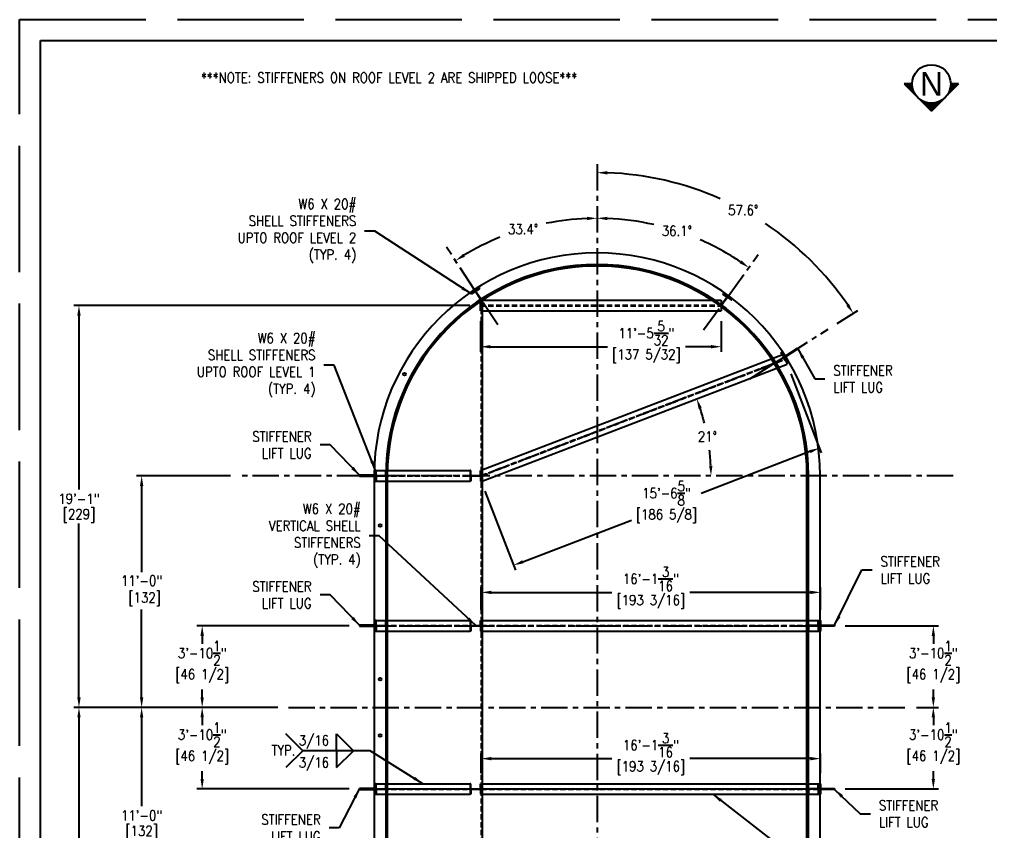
# Model space of a CAD drawing. Extents: x -36 to 1116, y 36 to 900.
# Drawn here: x -36 to 516, y 438 to 900 of the extents above; entities that cross this region are included whole.
import ezdxf
from ezdxf.enums import TextEntityAlignment as Align

# ---------------------------------------------------------------- set-up
doc = ezdxf.new("R2010")
doc.units = 0
doc.header["$LTSCALE"] = 12
doc.header["$MEASUREMENT"] = 0
doc.header["$PDMODE"] = 33
doc.header["$PDSIZE"] = -0.5
for name, pattern in [('AM_ISO02W050', [7.5, 6, -1.5]), ('CENTER', [2, 1.25, -0.25, 0.25, -0.25]), ('HIDDEN', [0.375, 0.25, -0.125])]:
    doc.linetypes.add(name, pattern=pattern)
doc.layers.get('0').update_dxf_attribs({"linetype": 'CONTINUOUS'})
doc.layers.get('Defpoints').update_dxf_attribs({"linetype": 'CONTINUOUS'})
for name, color, linetype in [('6X20', 3, 'CONTINUOUS'), ('CENTER', 6, 'CENTER'), ('COVER', 3, 'CONTINUOUS'), ('DIM', 1, 'CONTINUOUS'), ('ROOF', 140, 'CONTINUOUS'), ('SHELL', 40, 'CONTINUOUS'), ('TEXT', 4, 'CONTINUOUS')]:
    doc.layers.add(name, color=color, linetype=linetype)
doc.layers.add('AM_7', color=142, linetype='CENTER', lineweight=25)
doc.layers.add('Equipment-AM_0', color=7, linetype='CONTINUOUS', lineweight=50)
doc.styles.add('GOTHICE', font='gothice', dxfattribs={"height": 3})
doc.styles.add('ROMANS', font='ROMANS.shx', dxfattribs={"width": 0.85, "height": 5.76})
doc.styles.get("Standard").update_dxf_attribs({"font": 'sanss___.ttf'})
doc.dimstyles.get("Standard").update_dxf_attribs({"dimtxt": 0.18, "dimasz": 0.18, "dimexe": 0.18, "dimexo": 0.0625, "dimgap": 0.09, "dimtad": 0, "dimtih": 1, "dimtoh": 1, "dimdec": 4, "dimzin": 0, "dimdsep": 46, "dimtxsty": 'Standard', "dimcen": 0.09, "dimadec": 0, "dimazin": 0, "dimtfac": 1, "dimtdec": 4, "dimtofl": 0, "dimtmove": 0, "dimatfit": 3, "dimfxl": 1, "dimtolj": 1, "dimtzin": 0, "dimarcsym": 0})

# ---------------------------------------------------------------- blocks, each defined once
blk = doc.blocks.new('*X42')
at = {"color": 0}
for p, q in [((457.3, 522.16), (460.17, 522.16)), ((457.38, 522.24), (460.09, 522.24)), ((457.46, 522.32), (460.01, 522.32)), ((457.54, 522.4), (459.93, 522.4)), ((457.62, 522.48), (459.85, 522.48)), ((457.7, 522.56), (459.77, 522.56)), ((457.78, 522.64), (459.69, 522.64)), ((457.86, 522.72), (459.61, 522.72)), ((457.94, 522.8), (459.53, 522.8)), ((458.02, 522.88), (459.45, 522.88)), ((458.1, 522.96), (459.37, 522.96)), ((458.18, 523.04), (459.29, 523.04)), ((458.26, 523.12), (459.21, 523.12)), ((458.34, 523.2), (459.13, 523.2)), ((458.42, 523.28), (459.05, 523.28)), ((458.5, 523.36), (458.97, 523.36)), ((458.58, 523.44), (458.89, 523.44)), ((458.66, 523.52), (458.81, 523.52)), ((454.5, 519.36), (454.53, 519.36)), ((454.58, 519.44), (454.6, 519.44)), ((454.66, 519.52), (454.67, 519.52)), ((455.06, 519.92), (455.07, 519.92)), ((455.14, 520), (455.16, 520)), ((455.22, 520.08), (455.25, 520.08)), ((455.3, 520.16), (455.35, 520.16)), ((455.38, 520.24), (455.46, 520.24)), ((455.46, 520.32), (455.57, 520.32)), ((455.54, 520.4), (455.69, 520.4)), ((455.62, 520.48), (455.81, 520.48)), ((455.7, 520.56), (455.94, 520.56)), ((455.78, 520.64), (456.08, 520.64)), ((455.86, 520.72), (456.23, 520.72)), ((455.94, 520.8), (456.39, 520.8)), ((456.02, 520.88), (456.57, 520.88)), ((456.1, 520.96), (456.77, 520.96)), ((456.18, 521.04), (456.99, 521.04)), ((456.26, 521.12), (457.25, 521.12)), ((456.34, 521.2), (457.57, 521.2)), ((456.42, 521.28), (458.04, 521.28)), ((456.5, 521.36), (460.97, 521.36)), ((456.58, 521.44), (460.89, 521.44)), ((456.66, 521.52), (460.81, 521.52)), ((456.74, 521.6), (460.73, 521.6)), ((456.82, 521.68), (460.65, 521.68)), ((456.9, 521.76), (460.57, 521.76)), ((456.98, 521.84), (460.49, 521.84)), ((457.06, 521.92), (460.41, 521.92)), ((457.14, 522), (460.33, 522)), ((457.22, 522.08), (460.25, 522.08)), ((459.43, 521.28), (461.05, 521.28)), ((459.9, 521.2), (461.13, 521.2)), ((460.22, 521.12), (461.21, 521.12)), ((460.48, 521.04), (461.29, 521.04)), ((460.7, 520.96), (461.37, 520.96)), ((460.9, 520.88), (461.45, 520.88)), ((461.08, 520.8), (461.53, 520.8)), ((461.24, 520.72), (461.61, 520.72)), ((461.39, 520.64), (461.69, 520.64)), ((461.53, 520.56), (461.77, 520.56)), ((461.66, 520.48), (461.85, 520.48)), ((461.78, 520.4), (461.93, 520.4)), ((461.9, 520.32), (462.01, 520.32)), ((462.01, 520.24), (462.09, 520.24)), ((462.12, 520.16), (462.17, 520.16)), ((462.22, 520.08), (462.25, 520.08)), ((462.31, 520), (462.33, 520)), ((462.4, 519.92), (462.41, 519.92)), ((462.8, 519.52), (462.81, 519.52)), ((462.88, 519.44), (462.89, 519.44)), ((462.94, 519.36), (462.97, 519.36)), ((451.78, 516.64), (453.3, 516.64)), ((451.86, 516.72), (453.32, 516.72)), ((451.94, 516.8), (453.33, 516.8)), ((452.02, 516.88), (453.35, 516.88)), ((452.1, 516.96), (453.36, 516.96)), ((452.18, 517.04), (453.38, 517.04)), ((452.26, 517.12), (453.4, 517.12)), ((452.34, 517.2), (453.42, 517.2)), ((452.42, 517.28), (453.44, 517.28)), ((452.5, 517.36), (453.46, 517.36)), ((452.58, 517.44), (453.48, 517.44)), ((452.66, 517.52), (453.51, 517.52)), ((452.74, 517.6), (453.54, 517.6)), ((452.82, 517.68), (453.56, 517.68)), ((452.9, 517.76), (453.59, 517.76)), ((452.98, 517.84), (453.62, 517.84)), ((453.06, 517.92), (453.66, 517.92)), ((453.14, 518), (453.69, 518)), ((453.22, 518.08), (453.73, 518.08)), ((453.3, 518.16), (453.76, 518.16)), ((453.38, 518.24), (453.8, 518.24)), ((453.46, 518.32), (453.84, 518.32)), ((453.54, 518.4), (453.88, 518.4)), ((453.62, 518.48), (453.92, 518.48)), ((453.7, 518.56), (453.97, 518.56)), ((453.78, 518.64), (454.02, 518.64)), ((453.86, 518.72), (454.06, 518.72)), ((453.94, 518.8), (454.11, 518.8)), ((454.02, 518.88), (454.17, 518.88)), ((454.1, 518.96), (454.22, 518.96)), ((454.18, 519.04), (454.28, 519.04)), ((454.26, 519.12), (454.34, 519.12)), ((454.34, 519.2), (454.4, 519.2)), ((454.42, 519.28), (454.46, 519.28)), ((463.01, 519.28), (463.05, 519.28)), ((463.07, 519.2), (463.13, 519.2)), ((463.13, 519.12), (463.21, 519.12)), ((463.19, 519.04), (463.29, 519.04)), ((463.25, 518.96), (463.37, 518.96)), ((463.3, 518.88), (463.45, 518.88)), ((463.36, 518.8), (463.53, 518.8)), ((463.41, 518.72), (463.61, 518.72)), ((463.45, 518.64), (463.69, 518.64)), ((463.5, 518.56), (463.77, 518.56)), ((463.55, 518.48), (463.85, 518.48)), ((463.59, 518.4), (463.93, 518.4)), ((463.63, 518.32), (464.01, 518.32)), ((463.67, 518.24), (464.09, 518.24)), ((463.71, 518.16), (464.17, 518.16)), ((463.75, 518.08), (464.25, 518.08)), ((463.78, 518), (464.33, 518)), ((463.81, 517.92), (464.41, 517.92)), ((463.85, 517.84), (464.49, 517.84)), ((463.88, 517.76), (464.57, 517.76)), ((463.91, 517.68), (464.65, 517.68)), ((463.93, 517.6), (464.73, 517.6)), ((463.96, 517.52), (464.81, 517.52)), ((463.99, 517.44), (464.89, 517.44)), ((464.01, 517.36), (464.97, 517.36)), ((464.03, 517.28), (465.05, 517.28)), ((464.05, 517.2), (465.13, 517.2)), ((464.07, 517.12), (465.21, 517.12)), ((464.09, 517.04), (465.29, 517.04)), ((464.11, 516.96), (465.37, 516.96)), ((464.13, 516.88), (465.45, 516.88)), ((464.14, 516.8), (465.53, 516.8)), ((464.15, 516.72), (465.61, 516.72)), ((464.17, 516.64), (465.69, 516.64)), ((450.98, 515.84), (453.24, 515.84)), ((451.06, 515.92), (453.25, 515.92)), ((451.14, 516), (453.25, 516)), ((451.22, 516.08), (453.25, 516.08)), ((451.3, 516.16), (453.25, 516.16)), ((451.38, 516.24), (453.26, 516.24)), ((451.46, 516.32), (453.27, 516.32)), ((451.54, 516.4), (453.27, 516.4)), ((451.62, 516.48), (453.28, 516.48)), ((451.7, 516.56), (453.29, 516.56)), ((464.18, 516.56), (465.77, 516.56)), ((464.19, 516.48), (465.85, 516.48)), ((464.2, 516.4), (465.93, 516.4)), ((464.2, 516.32), (466.01, 516.32)), ((464.21, 516.24), (466.09, 516.24)), ((464.22, 516.16), (466.17, 516.16)), ((464.22, 516.08), (466.25, 516.08)), ((464.22, 516), (466.33, 516)), ((464.23, 515.92), (466.41, 515.92)), ((464.23, 515.84), (466.49, 515.84))]:
    blk.add_line(p, q, dxfattribs=at)
blk = doc.blocks.new('A$C1b871768')
at = {"layer": '6X20'}
for p, q in [((-5.88, 3), (-6.25, 3)), ((-6.25, 3), (-6.25, -3)), ((-5.88, 0.44), (-5.88, 3)), ((-5.5, 0.12), (-0.75, 0.12)), ((-0.38, 3), (0, 3)), ((-0.38, 0.44), (-0.38, 3)), ((0, 3), (0, -3)), ((-5.88, -3), (-6.25, -3)), ((-5.88, -0.44), (-5.88, -3)), ((-5.5, -0.12), (-0.75, -0.12)), ((-0.38, -0.44), (-0.38, -3)), ((-0.38, -3), (0, -3))]:
    blk.add_line(p, q, dxfattribs=at)
for points in [[(-5.5, 0.12, -0.083285), (-5.65, 0.15, -0.09084), (-5.77, 0.22, -0.104065), (-5.85, 0.32, -0.115836), (-5.88, 0.44, -0.115836)], [(-0.75, 0.12, 0.083285), (-0.6, 0.15, 0.09084), (-0.48, 0.22, 0.104065), (-0.4, 0.32, 0.115836), (-0.38, 0.44, 0.115836)], [(-5.5, -0.12, 0.083285), (-5.65, -0.15, 0.09084), (-5.77, -0.22, 0.104065), (-5.85, -0.32, 0.115836), (-5.88, -0.44, 0.115836)], [(-0.75, -0.12, -0.083285), (-0.6, -0.15, -0.09084), (-0.48, -0.22, -0.104065), (-0.4, -0.32, -0.115836), (-0.38, -0.44, -0.115836)]]:
    blk.add_lwpolyline(points, format="xyb", dxfattribs=at)
at = {"layer": 'CENTER'}
blk.add_line((-7.24, 0), (0.99, 0), dxfattribs=at)
blk = doc.blocks.new('*D176')
at = {"layer": 'Defpoints', "color": 0, "transparency": 16777216}
for p in [(401.2, 703.6), (356.92, 654.86), (90.14, 639.93), (226.98, 636.72), (495.83, 639.93)]:
    blk.add_point(p, dxfattribs=at)
at = {"layer": 'DIM', "color": 0, "lineweight": -2, "transparency": 16777216}
for start, end in [(14.1781, 18.3053), (2.6947, 6.8652)]:
    blk.add_arc((235.35, 639.93), 122.48, start, end, dxfattribs=at)
at = {"layer": 'DIM', "color": 0, "transparency": 16777216}
for points in [[(350.74, 678.08), (352.54, 678.73), (349.7, 683.83)], [(358.66, 645.72), (356.74, 645.67), (357.84, 639.93)]]:
    blk.add_solid(points, dxfattribs=at)
at = {"layer": 'DIM', "color": 0, "transparency": 16777216, "insert": (355.79, 662.26), "char_height": 5.76, "attachment_point": 5, "style": 'ROMANS'}
blk.add_mtext('\\A1;21°', dxfattribs=at)
blk = doc.blocks.new('*D178')
at = {"layer": 'Defpoints', "color": 0, "transparency": 16777216}
for p in [(226.98, 478.71), (226.98, 464.43), (420.18, 464.43)]:
    blk.add_point(p, dxfattribs=at)
at = {"layer": 'DIM', "color": 0, "lineweight": -2, "transparency": 16777216}
for p, q in [((226.98, 470.43), (226.98, 481.71)), ((420.18, 470.43), (420.18, 481.71)), ((232.74, 478.71), (301.41, 478.71)), ((414.42, 478.71), (345.76, 478.71))]:
    blk.add_line(p, q, dxfattribs=at)
at = {"layer": 'DIM', "color": 0, "transparency": 16777216}
for points in [[(232.74, 479.67), (232.74, 477.75), (226.98, 478.71)], [(414.42, 479.67), (414.42, 477.75), (420.18, 478.71)]]:
    blk.add_solid(points, dxfattribs=at)
at = {"layer": 'DIM', "color": 0, "transparency": 16777216, "char_height": 5.76, "attachment_point": 5, "style": 'ROMANS'}
for s, insert in [('\\A1;16\'-1{\\H1x;\\S3/16;}"', (323.58, 486.39)), ('\\A1;[193 3/16]', (323.58, 473.36))]:
    blk.add_mtext(s, dxfattribs=dict(at, insert=insert))
blk = doc.blocks.new('*D179')
at = {"layer": 'Defpoints', "color": 0, "transparency": 16777216}
for p in [(226.98, 573.46), (226.98, 557.43), (420.18, 557.43)]:
    blk.add_point(p, dxfattribs=at)
at = {"layer": 'DIM', "color": 0, "lineweight": -2, "transparency": 16777216}
for p, q in [((226.98, 563.43), (226.98, 576.46)), ((420.18, 563.43), (420.18, 576.46)), ((232.74, 573.46), (301.41, 573.46)), ((414.42, 573.46), (345.76, 573.46))]:
    blk.add_line(p, q, dxfattribs=at)
at = {"layer": 'DIM', "color": 0, "transparency": 16777216}
for points in [[(232.74, 574.42), (232.74, 572.5), (226.98, 573.46)], [(414.42, 574.42), (414.42, 572.5), (420.18, 573.46)]]:
    blk.add_solid(points, dxfattribs=at)
at = {"layer": 'DIM', "color": 0, "transparency": 16777216, "char_height": 5.76, "attachment_point": 5, "style": 'ROMANS'}
for s, insert in [('\\A1;16\'-1{\\H1x;\\S3/16;}"', (323.58, 581.14)), ('\\A1;[193 3/16]', (323.58, 568.11))]:
    blk.add_mtext(s, dxfattribs=dict(at, insert=insert))
blk = doc.blocks.new('*D180')
at = {"layer": 'Defpoints', "color": 0, "transparency": 16777216}
for p in [(226.48, 733.93), (363.63, 733.93), (226.48, 713.46)]:
    blk.add_point(p, dxfattribs=at)
at = {"layer": 'DIM', "color": 0, "lineweight": -2, "transparency": 16777216}
for p, q in [((226.48, 727.93), (226.48, 710.46)), ((363.63, 727.93), (363.63, 710.46)), ((232.24, 713.46), (298.86, 713.46)), ((357.87, 713.46), (343.22, 713.46))]:
    blk.add_line(p, q, dxfattribs=at)
at = {"layer": 'DIM', "color": 0, "transparency": 16777216}
for points in [[(232.24, 714.42), (232.24, 712.5), (226.48, 713.46)], [(357.87, 714.42), (357.87, 712.5), (363.63, 713.46)]]:
    blk.add_solid(points, dxfattribs=at)
at = {"layer": 'DIM', "color": 0, "transparency": 16777216, "char_height": 5.76, "attachment_point": 5, "style": 'ROMANS'}
for s, insert in [('\\A1;11\'-5{\\H1x;\\S5/32;}"', (321.04, 721.14)), ('\\A1;[137 5/32]', (321.04, 708.11))]:
    blk.add_mtext(s, dxfattribs=dict(at, insert=insert))
blk = doc.blocks.new('*D181')
at = {"layer": 'Defpoints', "color": 0, "transparency": 16777216}
for p in [(401.2, 703.6), (226.98, 636.72), (245.36, 588.85)]:
    blk.add_point(p, dxfattribs=at)
at = {"layer": 'DIM', "color": 0, "lineweight": -2, "transparency": 16777216}
for p, q in [((403.35, 698), (420.65, 652.92)), ((414.2, 653.66), (352.31, 629.9)), ((229.13, 631.12), (246.43, 586.05)), ((250.74, 590.91), (312.62, 614.67))]:
    blk.add_line(p, q, dxfattribs=at)
at = {"layer": 'DIM', "color": 0, "transparency": 16777216}
for points in [[(413.86, 654.56), (414.54, 652.76), (419.58, 655.72)], [(250.39, 591.81), (251.08, 590.02), (245.36, 588.85)]]:
    blk.add_solid(points, dxfattribs=at)
at = {"layer": 'DIM', "color": 0, "transparency": 16777216, "char_height": 5.76, "attachment_point": 5, "style": 'ROMANS'}
for s, insert in [('\\A1;15\'-6{\\H1x;\\S5/8;}"', (332.47, 629.97)), ('\\A1;[186 5/8]', (332.47, 616.94))]:
    blk.add_mtext(s, dxfattribs=dict(at, insert=insert))
blk = doc.blocks.new('*D183')
at = {"layer": 'Defpoints', "color": 0, "transparency": 16777216}
for p in [(68.07, 554.43), (157.73, 554.43), (117.16, 507.93)]:
    blk.add_point(p, dxfattribs=at)
at = {"layer": 'DIM', "color": 0, "lineweight": -2, "transparency": 16777216}
for p, q in [((151.73, 554.43), (65.07, 554.43)), ((68.07, 548.67), (68.07, 544.21)), ((68.07, 513.69), (68.07, 518.16)), ((111.16, 507.93), (65.07, 507.93))]:
    blk.add_line(p, q, dxfattribs=at)
at = {"layer": 'DIM', "color": 0, "transparency": 16777216}
for points in [[(67.11, 548.67), (69.03, 548.67), (68.07, 554.43)], [(67.11, 513.69), (69.03, 513.69), (68.07, 507.93)]]:
    blk.add_solid(points, dxfattribs=at)
at = {"layer": 'DIM', "color": 0, "transparency": 16777216, "char_height": 5.76, "attachment_point": 5, "style": 'ROMANS'}
for s, insert in [('\\A1;3\'-10{\\H1x;\\S1/2;}"', (68.07, 538.86)), ('\\A1;[46 1/2]', (68.07, 525.84))]:
    blk.add_mtext(s, dxfattribs=dict(at, insert=insert))
blk = doc.blocks.new('*D184')
at = {"layer": 'Defpoints', "color": 0, "transparency": 16777216}
for p in [(117.16, 507.93), (68.07, 461.43), (157.73, 461.43)]:
    blk.add_point(p, dxfattribs=at)
at = {"layer": 'DIM', "color": 0, "lineweight": -2, "transparency": 16777216}
for p, q in [((111.16, 507.93), (65.07, 507.93)), ((68.07, 502.17), (68.07, 497.71)), ((68.07, 467.19), (68.07, 471.66)), ((151.73, 461.43), (65.07, 461.43))]:
    blk.add_line(p, q, dxfattribs=at)
at = {"layer": 'DIM', "color": 0, "transparency": 16777216}
for points in [[(67.11, 502.17), (69.03, 502.17), (68.07, 507.93)], [(67.11, 467.19), (69.03, 467.19), (68.07, 461.43)]]:
    blk.add_solid(points, dxfattribs=at)
at = {"layer": 'DIM', "color": 0, "transparency": 16777216, "char_height": 5.76, "attachment_point": 5, "style": 'ROMANS'}
for s, insert in [('\\A1;3\'-10{\\H1x;\\S1/2;}"', (68.07, 492.36)), ('\\A1;[46 1/2]', (68.07, 479.34))]:
    blk.add_mtext(s, dxfattribs=dict(at, insert=insert))
blk = doc.blocks.new('*D185')
at = {"layer": 'Defpoints', "color": 0, "transparency": 16777216}
for p in [(33.61, 639.93), (90.14, 639.93), (117.16, 507.93)]:
    blk.add_point(p, dxfattribs=at)
at = {"layer": 'DIM', "color": 0, "lineweight": -2, "transparency": 16777216}
for p, q in [((84.14, 639.93), (30.61, 639.93)), ((33.61, 634.17), (33.61, 585.06)), ((33.61, 513.69), (33.61, 563.66)), ((111.16, 507.93), (30.61, 507.93))]:
    blk.add_line(p, q, dxfattribs=at)
at = {"layer": 'DIM', "color": 0, "transparency": 16777216}
for points in [[(32.65, 634.17), (34.57, 634.17), (33.61, 639.93)], [(32.65, 513.69), (34.57, 513.69), (33.61, 507.93)]]:
    blk.add_solid(points, dxfattribs=at)
at = {"layer": 'DIM', "color": 0, "transparency": 16777216, "insert": (33.61, 574.36), "char_height": 5.76, "attachment_point": 5, "style": 'ROMANS'}
blk.add_mtext('\\A1;11\'-0"\\P [132]', dxfattribs=at)
blk = doc.blocks.new('*D186')
at = {"layer": 'Defpoints', "color": 0, "transparency": 16777216}
for p in [(117.16, 507.93), (33.61, 375.93), (90.14, 375.93)]:
    blk.add_point(p, dxfattribs=at)
at = {"layer": 'DIM', "color": 0, "lineweight": -2, "transparency": 16777216}
for p, q in [((111.16, 507.93), (30.61, 507.93)), ((33.61, 502.17), (33.61, 451.67)), ((33.61, 381.69), (33.61, 432.2)), ((84.14, 375.93), (30.61, 375.93))]:
    blk.add_line(p, q, dxfattribs=at)
at = {"layer": 'DIM', "color": 0, "transparency": 16777216}
for points in [[(32.65, 502.17), (34.57, 502.17), (33.61, 507.93)], [(32.65, 381.69), (34.57, 381.69), (33.61, 375.93)]]:
    blk.add_solid(points, dxfattribs=at)
at = {"layer": 'DIM', "color": 0, "transparency": 16777216, "char_height": 5.76, "attachment_point": 5, "style": 'ROMANS'}
for s, insert in [('\\A1;11\'-0"', (33.61, 446.32)), ('\\A1;[132]', (33.61, 436.59))]:
    blk.add_mtext(s, dxfattribs=dict(at, insert=insert))
blk = doc.blocks.new('*D187')
at = {"layer": 'Defpoints', "color": 0, "transparency": 16777216}
for p in [(-2.08, 736.93), (226.48, 736.93), (117.16, 507.93)]:
    blk.add_point(p, dxfattribs=at)
at = {"layer": 'DIM', "color": 0, "lineweight": -2, "transparency": 16777216}
for p, q in [((220.48, 736.93), (-5.08, 736.93)), ((-2.08, 731.17), (-2.08, 632.17)), ((-2.08, 513.69), (-2.08, 612.7)), ((111.16, 507.93), (-5.08, 507.93))]:
    blk.add_line(p, q, dxfattribs=at)
at = {"layer": 'DIM', "color": 0, "transparency": 16777216}
for points in [[(-3.04, 731.17), (-1.12, 731.17), (-2.08, 736.93)], [(-3.04, 513.69), (-1.12, 513.69), (-2.08, 507.93)]]:
    blk.add_solid(points, dxfattribs=at)
at = {"layer": 'DIM', "color": 0, "transparency": 16777216, "char_height": 5.76, "attachment_point": 5, "style": 'ROMANS'}
for s, insert in [('\\A1;19\'-1"', (-2.08, 626.82)), ('\\A1;[229]', (-2.08, 617.09))]:
    blk.add_mtext(s, dxfattribs=dict(at, insert=insert))
blk = doc.blocks.new('*D188')
at = {"layer": 'Defpoints', "color": 0, "transparency": 16777216}
for p in [(117.16, 507.93), (-2.08, 278.93), (226.48, 278.93)]:
    blk.add_point(p, dxfattribs=at)
at = {"layer": 'DIM', "color": 0, "lineweight": -2, "transparency": 16777216}
for p, q in [((111.16, 507.93), (-5.08, 507.93)), ((-2.08, 502.17), (-2.08, 403.17)), ((-2.08, 284.69), (-2.08, 383.7)), ((220.48, 278.93), (-5.08, 278.93))]:
    blk.add_line(p, q, dxfattribs=at)
at = {"layer": 'DIM', "color": 0, "transparency": 16777216}
for points in [[(-3.04, 502.17), (-1.12, 502.17), (-2.08, 507.93)], [(-3.04, 284.69), (-1.12, 284.69), (-2.08, 278.93)]]:
    blk.add_solid(points, dxfattribs=at)
at = {"layer": 'DIM', "color": 0, "transparency": 16777216, "char_height": 5.76, "attachment_point": 5, "style": 'ROMANS'}
for s, insert in [('\\A1;19\'-1"', (-2.08, 397.82)), ('\\A1;[229]', (-2.08, 388.09))]:
    blk.add_mtext(s, dxfattribs=dict(at, insert=insert))
blk = doc.blocks.new('*D189')
at = {"layer": 'Defpoints', "color": 0, "transparency": 16777216}
for p in [(292.98, 817.54), (264.68, 783.91), (207.24, 770.13), (236.37, 725.9), (292.98, 198.33)]:
    blk.add_point(p, dxfattribs=at)
at = {"layer": 'DIM', "color": 0, "lineweight": -2, "transparency": 16777216}
for start, end in [(92.2494, 101.3714), (112.148, 121.1176)]:
    blk.add_arc((292.98, 639.93), 146.73, start, end, dxfattribs=at)
at = {"layer": 'DIM', "color": 0, "transparency": 16777216}
for points in [[(287.2, 787.51), (287.24, 785.59), (292.98, 786.66)], [(217.67, 764.74), (216.64, 766.36), (212.28, 762.48)]]:
    blk.add_solid(points, dxfattribs=at)
at = {"layer": 'DIM', "color": 0, "transparency": 16777216, "insert": (250.86, 780.48), "char_height": 5.76, "attachment_point": 5, "style": 'ROMANS'}
blk.add_mtext('\\A1;33.4°', dxfattribs=at)
blk = doc.blocks.new('*D190')
at = {"layer": 'Defpoints', "color": 0, "transparency": 16777216}
for p in [(292.98, 817.54), (352.77, 773.93), (384.76, 765.95), (353.58, 723.14), (292.98, 198.33)]:
    blk.add_point(p, dxfattribs=at)
at = {"layer": 'DIM', "color": 0, "lineweight": -2, "transparency": 16777216}
for start, end in [(77.3112, 87.7507), (56.1827, 66.4541)]:
    blk.add_arc((292.98, 639.93), 146.73, start, end, dxfattribs=at)
at = {"layer": 'DIM', "color": 0, "transparency": 16777216}
for points in [[(298.72, 785.59), (298.76, 787.51), (292.98, 786.67)], [(375.19, 762.63), (374.09, 761.05), (379.37, 758.54)]]:
    blk.add_solid(points, dxfattribs=at)
at = {"layer": 'DIM', "color": 0, "transparency": 16777216, "insert": (338.41, 779.46), "char_height": 5.76, "attachment_point": 5, "style": 'ROMANS'}
blk.add_mtext('\\A1;36.1°', dxfattribs=at)
blk = doc.blocks.new('*D191')
at = {"layer": 'Defpoints', "color": 0, "transparency": 16777216}
for p in [(292.98, 817.54), (400.28, 775.29), (424.61, 723.46), (379.89, 695.08), (292.98, 198.33)]:
    blk.add_point(p, dxfattribs=at)
at = {"layer": 'DIM', "color": 0, "lineweight": -2, "transparency": 16777216}
blk.add_line((429.68, 726.67), (441.36, 734.08), dxfattribs=at)
for start, end in [(66.0839, 88.0892), (34.3071, 56.287)]:
    blk.add_arc((292.98, 639.93), 172.73, start, end, dxfattribs=at)
at = {"layer": 'DIM', "color": 0, "transparency": 16777216}
for points in [[(298.73, 811.6), (298.76, 813.52), (292.98, 812.66)], [(436.46, 737.82), (434.86, 736.76), (438.82, 732.48)]]:
    blk.add_solid(points, dxfattribs=at)
at = {"layer": 'DIM', "color": 0, "transparency": 16777216, "insert": (376.2, 791.29), "char_height": 5.76, "attachment_point": 5, "style": 'ROMANS'}
blk.add_mtext('\\A1;57.6°', dxfattribs=at)
blk = doc.blocks.new('*D192')
at = {"layer": 'Defpoints', "color": 0, "transparency": 16777216}
for p in [(428.23, 554.43), (484.45, 554.43), (468.81, 507.93)]:
    blk.add_point(p, dxfattribs=at)
at = {"layer": 'DIM', "color": 0, "lineweight": -2, "transparency": 16777216}
for p, q in [((434.23, 554.43), (487.45, 554.43)), ((484.45, 548.67), (484.45, 544.21)), ((484.45, 513.69), (484.45, 518.16)), ((474.81, 507.93), (487.45, 507.93))]:
    blk.add_line(p, q, dxfattribs=at)
at = {"layer": 'DIM', "color": 0, "transparency": 16777216}
for points in [[(483.49, 548.67), (485.41, 548.67), (484.45, 554.43)], [(483.49, 513.69), (485.41, 513.69), (484.45, 507.93)]]:
    blk.add_solid(points, dxfattribs=at)
at = {"layer": 'DIM', "color": 0, "transparency": 16777216, "char_height": 5.76, "attachment_point": 5, "style": 'ROMANS'}
for s, insert in [('\\A1;3\'-10{\\H1x;\\S1/2;}"', (484.45, 538.86)), ('\\A1;[46 1/2]', (484.45, 525.84))]:
    blk.add_mtext(s, dxfattribs=dict(at, insert=insert))
blk = doc.blocks.new('*D193')
at = {"layer": 'Defpoints', "color": 0, "transparency": 16777216}
for p in [(468.81, 507.93), (484.45, 507.93), (428.23, 461.43)]:
    blk.add_point(p, dxfattribs=at)
at = {"layer": 'DIM', "color": 0, "lineweight": -2, "transparency": 16777216}
for p, q in [((474.81, 507.93), (487.45, 507.93)), ((484.45, 502.17), (484.45, 497.71)), ((484.45, 467.19), (484.45, 471.66)), ((434.23, 461.43), (487.45, 461.43))]:
    blk.add_line(p, q, dxfattribs=at)
at = {"layer": 'DIM', "color": 0, "transparency": 16777216}
for points in [[(483.49, 502.17), (485.41, 502.17), (484.45, 507.93)], [(483.49, 467.19), (485.41, 467.19), (484.45, 461.43)]]:
    blk.add_solid(points, dxfattribs=at)
at = {"layer": 'DIM', "color": 0, "transparency": 16777216, "char_height": 5.76, "attachment_point": 5, "style": 'ROMANS'}
for s, insert in [('\\A1;3\'-10{\\H1x;\\S1/2;}"', (484.45, 492.36)), ('\\A1;[46 1/2]', (484.45, 479.34))]:
    blk.add_mtext(s, dxfattribs=dict(at, insert=insert))
blk = doc.blocks.new('*D194')
at = {"layer": 'Defpoints', "color": 0, "transparency": 16777216}
for p in [(292.98, 817.54), (233.96, 286.36), (207.21, 245.76), (226.19, 212.69), (292.98, 198.33)]:
    blk.add_point(p, dxfattribs=at)
at = {"layer": 'DIM', "color": 0, "lineweight": -2, "transparency": 16777216}
blk.add_line((203.91, 240.75), (194.29, 226.15), dxfattribs=at)
for start, end in [(238.4918, 248.7776), (257.7377, 268.1288)]:
    blk.add_arc((292.98, 375.93), 176.38, start, end, dxfattribs=at)
at = {"layer": 'DIM', "color": 0, "transparency": 16777216}
for points in [[(200.29, 224.75), (201.32, 226.37), (195.94, 228.65)], [(287.24, 200.61), (287.21, 198.69), (292.98, 199.56)]]:
    blk.add_solid(points, dxfattribs=at)
at = {"layer": 'DIM', "color": 0, "transparency": 16777216, "insert": (242.33, 206.99), "char_height": 5.76, "attachment_point": 5, "style": 'ROMANS'}
blk.add_mtext('\\A1;33.4°', dxfattribs=at)
blk = doc.blocks.new('*D195')
at = {"layer": 'Defpoints', "color": 0, "transparency": 16777216}
for p in [(292.98, 817.54), (356.14, 289.22), (384.76, 249.92), (329.5, 204.48), (292.98, 198.33)]:
    blk.add_point(p, dxfattribs=at)
at = {"layer": 'DIM', "color": 0, "lineweight": -2, "transparency": 16777216}
blk.add_line((388.29, 245.07), (397.95, 231.81), dxfattribs=at)
for start, end in [(292.6331, 304.1839), (271.8827, 283.551)]:
    blk.add_arc((292.98, 375.93), 175.3, start, end, dxfattribs=at)
at = {"layer": 'DIM', "color": 0, "transparency": 16777216}
for points in [[(390.92, 231.7), (392.03, 230.13), (396.19, 234.23)], [(298.76, 199.77), (298.73, 201.69), (292.98, 200.63)]]:
    blk.add_solid(points, dxfattribs=at)
at = {"layer": 'DIM', "color": 0, "transparency": 16777216, "insert": (347.25, 209.24), "char_height": 5.76, "attachment_point": 5, "style": 'ROMANS'}
blk.add_mtext('\\A1;36.1°', dxfattribs=at)
blk = doc.blocks.new('*D196')
at = {"layer": 'Defpoints', "color": 0, "transparency": 16777216}
for p in [(292.98, 817.54), (383.55, 318.44), (424.59, 292.39), (292.98, 198.33), (360.83, 181.08)]:
    blk.add_point(p, dxfattribs=at)
at = {"layer": 'DIM', "color": 0, "lineweight": -2, "transparency": 16777216}
for p, q in [((429.66, 289.17), (469.71, 263.75)), ((292.98, 192.33), (292.98, 166.61))]:
    blk.add_line(p, q, dxfattribs=at)
for start, end in [(302.9536, 325.994), (271.5996, 294.6933)]:
    blk.add_arc((292.98, 375.93), 206.33, start, end, dxfattribs=at)
at = {"layer": 'DIM', "color": 0, "transparency": 16777216}
for points in [[(463.22, 261.07), (464.83, 260.01), (467.18, 265.36)], [(298.75, 168.73), (298.73, 170.65), (292.98, 169.61)]]:
    blk.add_solid(points, dxfattribs=at)
at = {"layer": 'DIM', "color": 0, "transparency": 16777216, "insert": (392.37, 195.12), "char_height": 5.76, "attachment_point": 5, "style": 'ROMANS'}
blk.add_mtext('\\A1;57.6°', dxfattribs=at)

msp = doc.modelspace()

# ---------------------------------------------------------------- linework, layer by layer
for p, q in [((-24, 72), (-24, 888)), ((-24, 888), (1080, 888))]:
    msp.add_line(p, q)
at = {"layer": '6X20'}
for p, q in [((226.481813, 739.934393), (363.628823, 739.934393)), ((226.481813, 733.934393), (363.628823, 733.934393)), ((226.981813, 643.147828), (399.050643, 709.198863)), ((226.981813, 636.720958), (401.200851, 703.59738)), ((166.781813, 642.934393), (220.731813, 642.934393)), ((166.781813, 636.934393), (166.781813, 642.934393)), ((221.106813, 642.934393), (220.731813, 642.934393)), ((220.731813, 642.934393), (220.731813, 636.934393)), ((221.106813, 640.371893), (221.106813, 642.934393)), ((226.606813, 642.934393), (226.981813, 642.934393)), ((226.606813, 640.371893), (226.606813, 642.934393)), ((226.981813, 642.934393), (226.981813, 636.934393)), ((166.781813, 636.934393), (220.731813, 636.934393)), ((221.106813, 636.934393), (220.731813, 636.934393)), ((221.106813, 639.496893), (221.106813, 636.934393)), ((221.481813, 640.059393), (226.231813, 640.059393)), ((221.481813, 639.809393), (226.231813, 639.809393)), ((226.606813, 639.496893), (226.606813, 636.934393)), ((226.606813, 636.934393), (226.981813, 636.934393)), ((166.781813, 557.434393), (220.731813, 557.434393)), ((166.781813, 551.434393), (166.781813, 557.434393)), ((221.106813, 557.434393), (220.731813, 557.434393)), ((220.731813, 557.434393), (220.731813, 551.434393)), ((221.106813, 554.871893), (221.106813, 557.434393)), ((221.106813, 553.996893), (221.106813, 551.434393)), ((221.481813, 554.559393), (226.231813, 554.559393)), ((221.481813, 554.309393), (226.231813, 554.309393)), ((226.606813, 557.434393), (226.981813, 557.434393)), ((226.606813, 554.871893), (226.606813, 557.434393)), ((226.606813, 553.996893), (226.606813, 551.434393)), ((226.981813, 557.434393), (420.181813, 557.434393)), ((226.981813, 557.434393), (226.981813, 551.434393)), ((166.781813, 551.434393), (220.731813, 551.434393)), ((221.106813, 551.434393), (220.731813, 551.434393)), ((226.606813, 551.434393), (226.981813, 551.434393)), ((226.981813, 551.434393), (420.181813, 551.434393)), ((166.781813, 464.434393), (220.731813, 464.434393)), ((166.781813, 458.434393), (166.781813, 464.434393)), ((166.781813, 458.434393), (166.781813, 464.434393)), ((221.106813, 464.434393), (220.731813, 464.434393)), ((220.731813, 464.434393), (220.731813, 458.434393)), ((221.106813, 461.871893), (221.106813, 464.434393)), ((226.606813, 464.434393), (226.981813, 464.434393)), ((226.606813, 461.871893), (226.606813, 464.434393)), ((226.981813, 464.434393), (420.181813, 464.434393)), ((226.981813, 464.434393), (226.981813, 458.434393)), ((221.106813, 460.996893), (221.106813, 458.434393)), ((221.481813, 461.559393), (226.231813, 461.559393)), ((221.481813, 461.309393), (226.231813, 461.309393)), ((226.606813, 460.996893), (226.606813, 458.434393)), ((166.781813, 458.434393), (220.731813, 458.434393)), ((221.106813, 458.434393), (220.731813, 458.434393)), ((226.606813, 458.434393), (226.981813, 458.434393)), ((226.981813, 458.434393), (420.181813, 458.434393))]:
    msp.add_line(p, q, dxfattribs=at)
at = {"layer": '6X20', "linetype": 'HIDDEN'}
for p, q in [((226.481813, 737.059393), (363.628823, 737.059393)), ((226.481813, 736.809393), (363.628823, 736.809393)), ((226.981813, 640.068286), (400.080951, 706.514819)), ((226.981813, 639.8005), (400.170543, 706.281424)), ((166.781813, 640.059393), (220.731813, 640.059393)), ((166.781813, 639.809393), (220.731813, 639.809393)), ((166.781813, 554.559393), (220.731813, 554.559393)), ((166.781813, 554.309393), (220.731813, 554.309393)), ((226.981813, 554.559393), (420.181813, 554.559393)), ((226.981813, 554.309393), (420.181813, 554.309393)), ((166.781813, 461.559393), (220.731813, 461.559393)), ((166.781813, 461.309393), (220.731813, 461.309393)), ((226.981813, 461.559393), (420.181813, 461.559393)), ((226.981813, 461.309393), (420.181813, 461.309393))]:
    msp.add_line(p, q, dxfattribs=at)
at = {"layer": '6X20'}
for points in [[(221.481813, 640.059393, -0.083284913), (221.335376, 640.083955, -0.0908400621), (221.216648, 640.150922, -0.1040652874), (221.134197, 640.255277, -0.1158364335), (221.106813, 640.371893, -0.1158364335)], [(221.481813, 639.809393, 0.083284913), (221.335376, 639.78483, 0.0908400621), (221.216648, 639.717864, 0.1040652874), (221.134197, 639.613508, 0.1158364335), (221.106813, 639.496893, 0.1158364335)], [(226.231813, 640.059393, 0.083284913), (226.378251, 640.083955, 0.0908400621), (226.496978, 640.150922, 0.1040652874), (226.579429, 640.255277, 0.1158364335), (226.606813, 640.371893, 0.1158364335)], [(226.231813, 639.809393, -0.083284913), (226.378251, 639.78483, -0.0908400621), (226.496978, 639.717864, -0.1040652874), (226.579429, 639.613508, -0.1158364335), (226.606813, 639.496893, -0.1158364335)], [(221.481813, 554.559393, -0.083284913), (221.335376, 554.583955, -0.0908400621), (221.216648, 554.650922, -0.1040652874), (221.134197, 554.755277, -0.1158364335), (221.106813, 554.871893, -0.1158364335)], [(221.481813, 554.309393, 0.083284913), (221.335376, 554.28483, 0.0908400621), (221.216648, 554.217864, 0.1040652874), (221.134197, 554.113508, 0.1158364335), (221.106813, 553.996893, 0.1158364335)], [(226.231813, 554.559393, 0.083284913), (226.378251, 554.583955, 0.0908400621), (226.496978, 554.650922, 0.1040652874), (226.579429, 554.755277, 0.1158364335), (226.606813, 554.871893, 0.1158364335)], [(226.231813, 554.309393, -0.083284913), (226.378251, 554.28483, -0.0908400621), (226.496978, 554.217864, -0.1040652874), (226.579429, 554.113508, -0.1158364335), (226.606813, 553.996893, -0.1158364335)], [(221.481813, 461.559393, -0.083284913), (221.335376, 461.583955, -0.0908400621), (221.216648, 461.650922, -0.1040652874), (221.134197, 461.755277, -0.1158364335), (221.106813, 461.871893, -0.1158364335)], [(221.481813, 461.309393, 0.083284913), (221.335376, 461.28483, 0.0908400621), (221.216648, 461.217864, 0.1040652874), (221.134197, 461.113508, 0.1158364335), (221.106813, 460.996893, 0.1158364335)], [(226.231813, 461.559393, 0.083284913), (226.378251, 461.583955, 0.0908400621), (226.496978, 461.650922, 0.1040652874), (226.579429, 461.755277, 0.1158364335), (226.606813, 461.871893, 0.1158364335)], [(226.231813, 461.309393, -0.083284913), (226.378251, 461.28483, -0.0908400621), (226.496978, 461.217864, -0.1040652874), (226.579429, 461.113508, -0.1158364335), (226.606813, 460.996893, -0.1158364335)]]:
    msp.add_lwpolyline(points, format="xyb", dxfattribs=at)
at = {"layer": 'AM_7', "ltscale": 0.25}
msp.add_line((226.981813, 639.934393), (400.114077, 706.393642), dxfattribs=at)
at = {"layer": 'AM_7'}
for p, q in [((163.613665, 554.434393), (420.181813, 554.434393)), ((163.613665, 461.434393), (268.981813, 461.434393)), ((163.613665, 461.434393), (420.181813, 461.434393)), ((173.481813, 461.434393), (420.181813, 461.434393))]:
    msp.add_line(p, q, dxfattribs=at)
at = {"layer": 'AM_7', "linetype": 'Continuous'}
msp.add_line((280.981813, 461.434393), (304.981813, 461.434393), dxfattribs=at)
at = {"layer": 'CENTER'}
for p, q in [((292.981813, 817.540914), (292.981813, 198.327871)), ((236.370185, 725.898086), (207.24213, 770.128489)), ((353.579424, 723.136331), (384.758362, 765.945745)), ((379.892179, 695.081662), (424.609668, 723.456268)), ((495.825871, 639.934393), (90.137756, 639.934393)), ((219.742428, 639.934393), (227.971198, 639.934393)), ((219.742428, 554.434393), (227.971198, 554.434393)), ((117.155369, 507.934393), (468.808258, 507.934393)), ((219.742428, 461.434393), (227.971198, 461.434393))]:
    msp.add_line(p, q, dxfattribs=at)
at = {"layer": 'COVER'}
for p, q in [((226.481813, 733.934393), (226.481813, 739.934393)), ((363.628823, 739.934393), (363.628823, 733.934393)), ((399.050643, 709.198863), (401.200851, 703.59738)), ((399.451024, 707.778651), (407.009835, 712.663769)), ((399.72242, 707.358717), (399.451024, 707.778651)), ((407.28123, 712.243836), (399.72242, 707.358717)), ((404.017806, 710.730077), (404.289201, 710.310143)), ((404.962657, 711.340717), (405.234053, 710.920783)), ((407.009835, 712.663769), (407.28123, 712.243836)), ((166.731813, 640.184393), (157.731813, 640.184393)), ((157.731813, 640.184393), (157.731813, 639.684393)), ((157.731813, 639.684393), (166.731813, 639.684393)), ((160.169313, 640.184393), (160.169313, 639.684393)), ((161.294313, 640.184393), (161.294313, 639.684393)), ((166.731813, 639.684393), (166.731813, 640.184393)), ((166.731813, 554.684393), (157.731813, 554.684393)), ((157.731813, 554.684393), (157.731813, 554.184393)), ((157.731813, 554.184393), (166.731813, 554.184393)), ((160.169313, 554.684393), (160.169313, 554.184393)), ((161.294313, 554.684393), (161.294313, 554.184393)), ((166.731813, 554.184393), (166.731813, 554.684393)), ((419.231813, 554.684393), (428.231813, 554.684393)), ((419.231813, 554.184393), (419.231813, 554.684393)), ((428.231813, 554.184393), (419.231813, 554.184393)), ((420.181813, 557.434393), (420.181813, 551.434393)), ((424.669313, 554.684393), (424.669313, 554.184393)), ((425.794313, 554.684393), (425.794313, 554.184393)), ((428.231813, 554.684393), (428.231813, 554.184393)), ((420.181813, 464.434393), (420.181813, 458.434393)), ((166.731813, 461.684393), (157.731813, 461.684393)), ((157.731813, 461.684393), (157.731813, 461.184393)), ((157.731813, 461.184393), (166.731813, 461.184393)), ((160.169313, 461.684393), (160.169313, 461.184393)), ((161.294313, 461.684393), (161.294313, 461.184393)), ((166.731813, 461.184393), (166.731813, 461.684393)), ((419.231813, 461.684393), (428.231813, 461.684393)), ((419.231813, 461.184393), (419.231813, 461.684393)), ((428.231813, 461.184393), (419.231813, 461.184393)), ((424.669313, 461.684393), (424.669313, 461.184393)), ((425.794313, 461.684393), (425.794313, 461.184393)), ((428.231813, 461.684393), (428.231813, 461.184393))]:
    msp.add_line(p, q, dxfattribs=at)
at = {"layer": 'Defpoints', "linetype": 'AM_ISO02W050'}
for p, q in [((-36, 36), (-36, 900)), ((-36, 900), (1116, 900))]:
    msp.add_line(p, q, dxfattribs=at)
at = {"layer": 'DIM'}
for p, q in [((467.819763, 863.20439), (483.334918, 847.689234)), ((472.353393, 863.20439), (467.819763, 863.20439)), ((498.850074, 863.20439), (483.334918, 847.689234)), ((498.850074, 863.20439), (494.316443, 863.20439)), ((125.412597, 483.25062), (115.812597, 492.85062)), ((144.612597, 492.85062), (154.212597, 483.25062)), ((144.612597, 483.25062), (144.612597, 492.85062)), ((125.412597, 483.25062), (115.812597, 473.65062)), ((163.812597, 483.25062), (125.412597, 483.25062)), ((144.612597, 473.65062), (154.212597, 483.25062)), ((144.612597, 483.25062), (144.612597, 473.65062))]:
    msp.add_line(p, q, dxfattribs=at)
msp.add_circle((483.334918, 863.20439), 10.981525, dxfattribs=at)
at = {"layer": 'Equipment-AM_0', "lineweight": 18}
msp.add_line((166.781813, 636.924393), (166.781813, 642.944393), dxfattribs=at)
at = {"layer": 'ROOF', "linetype": 'HIDDEN'}
msp.add_line((226.981813, 739.554923), (226.981813, 276.313863), dxfattribs=at)
at = {"layer": 'ROOF'}
msp.add_line((227.481813, 739.88438), (227.481813, 275.984405), dxfattribs=at)
at = {"layer": 'SHELL', "linetype": 'HIDDEN'}
for p, q in [((226.981813, 739.554923), (226.981813, 276.313863)), ((226.981813, 739.554923), (227.481813, 739.554923)), ((227.481813, 739.554923), (227.481813, 276.313863))]:
    msp.add_line(p, q, dxfattribs=at)
at = {"layer": 'SHELL'}
for p, q in [((165.981813, 639.934393), (165.981813, 375.934393)), ((419.981813, 375.934393), (419.981813, 639.934393))]:
    msp.add_line(p, q, dxfattribs=at)
for points in [[(413.356813, 639.934393, 1), (172.606813, 639.934393), (172.606813, 375.934393, 1), (413.356813, 375.934393)], [(412.981813, 639.934393, 1), (172.981813, 639.934393), (172.981813, 375.934393, 1), (412.981813, 375.934393)], [(412.481813, 639.934393, 1), (173.481813, 639.934393), (173.481813, 375.934393, 1), (412.481813, 375.934393)]]:
    msp.add_lwpolyline(points, format="xyb", close=True, dxfattribs=at)
for centre in [(183.325563, 697.871893), (169.481813, 611.559393), (169.481813, 523.934393), (169.481813, 491.934393)]:
    msp.add_circle(centre, 0.75, dxfattribs=at)
msp.add_arc((292.981813, 639.934393), 127, 0, 180, dxfattribs=at)

# ---------------------------------------------------------------- block references
at = {"layer": 'COVER'}
for p, rotation in [((226.981813, 740.154151), 303.3670129692318), ((363.628823, 736.934393), 233.9334117402118), ((394.337548, 704.17624), 212.8738346044825), ((412.981813, 554.434393), 180), ((412.981813, 461.434393), 180)]:
    msp.add_blockref('A$C1b871768', p, dxfattribs=dict(at, rotation=rotation))
for p in [(172.981813, 639.934393), (172.981813, 554.434393), (172.981813, 461.434393)]:
    msp.add_blockref('A$C1b871768', p, dxfattribs=at)
at = {"layer": 'DIM', "xscale": 2.000000015999944, "yscale": 2.000000015999944, "zscale": 2.000000015999944, "rotation": 180}
msp.add_blockref('*X42', (1400.80596, 1894.87189), dxfattribs=at)

# ---------------------------------------------------------------- texts
at = {"layer": 'DIM', "style": 'GOTHICE'}
msp.add_text('N', height=13.439686, dxfattribs=at).set_placement((483.334918, 863.20439), align=Align.MIDDLE)
at = {"layer": 'DIM', "style": 'ROMANS', "width": 0.85}
for p in [(123.108597, 486.222118), (123.108597, 473.65062)]:
    msp.add_text('3/16', height=5.76, dxfattribs=at).set_placement(p)
msp.add_text('TYP.', height=5.76, dxfattribs=at).set_placement((114.375217, 483.419337), align=Align.MIDDLE_CENTER)
at = {"layer": 'DIM', "char_height": 5.76, "style": 'ROMANS'}
for s, insert, attachment_point in [('W6 X 20#\\PSHELL STIFFENERS\\PUPTO ROOF LEVEL 2\\P(TYP. 4)', (155.810192, 779.40047), 6), ('W6 X 20#\\PSHELL STIFFENERS\\PUPTO ROOF LEVEL 1\\P(TYP. 4)', (132.603381, 702.964672), 6), ('STIFFENER\\PLIFT LUG', (427.494707, 695.119947), 4), ('STIFFENER\\PLIFT LUG', (130.379189, 657.533331), 6), ('W6 X 20#\\PVERTICAL SHELL\\PSTIFFENERS\\P(TYP. 4)', (158.327631, 605.672824), 6), ('STIFFENER\\PLIFT LUG', (454.375097, 586.228587), 4), ('STIFFENER\\PLIFT LUG', (130.379189, 572.033331), 6), ('STIFFENER\\PLIFT LUG', (453.429213, 447.270289), 4), ('STIFFENER\\PLIFT LUG', (135.524008, 439.201086), 6)]:
    msp.add_mtext(s, dxfattribs=dict(at, insert=insert, attachment_point=attachment_point))
at = {"layer": 'TEXT', "style": 'ROMANS', "width": 0.85}
msp.add_text('***NOTE: STIFFENERS ON ROOF LEVEL 2 ARE SHIPPED LOOSE***', height=5.76, dxfattribs=at).set_placement((174.506054, 866.807961), align=Align.MIDDLE_CENTER)

# ---------------------------------------------------------------- dimensions: what is measured, and where the dimension line sits
at = {"layer": 'DIM'}
for base, line1, line2, override, picture, middle in [((226.188675, 212.693865), ((233.961546, 286.35527), (207.214068, 245.758781)), ((292.981813, 817.540914), (292.981813, 198.327871)), {"dimscale": 48, "dimtxt": 5.76, "dimasz": 0.12, "dimexe": 0.0625, "dimexo": 0.125, "dimgap": 0.1, "dimzin": 3, "dimlunit": 4, "dimpost": '\\X', "dimtxsty": 'ROMANS', "dimcen": 0, "dimadec": 1}, '*D194', (242.328495, 206.987553)), ((264.677516, 783.905474), ((236.370185, 725.898086), (207.24213, 770.128489)), ((292.981813, 817.540914), (292.981813, 198.327871)), {"dimscale": 48, "dimtxt": 5.76, "dimasz": 0.12, "dimexe": 0.0625, "dimexo": 0.125, "dimgap": 0.1, "dimzin": 3, "dimlunit": 4, "dimpost": '\\X', "dimtxsty": 'ROMANS', "dimcen": 0, "dimadec": 1}, '*D189', (250.858731, 780.484923)), ((352.766741, 773.93403), ((353.579424, 723.136331), (384.758362, 765.945745)), ((292.981813, 817.540914), (292.981813, 198.327871)), {"dimscale": 48, "dimtxt": 5.76, "dimasz": 0.12, "dimexe": 0.0625, "dimexo": 0.125, "dimgap": 0.1, "dimzin": 3, "dimlunit": 4, "dimpost": '\\X', "dimtxsty": 'ROMANS', "dimcen": 0, "dimadec": 1}, '*D190', (338.405432, 779.457994)), ((400.275443, 775.293515), ((379.892179, 695.081662), (424.609668, 723.456268)), ((292.981813, 817.540914), (292.981813, 198.327871)), {"dimscale": 48, "dimtxt": 5.76, "dimasz": 0.12, "dimexe": 0.0625, "dimexo": 0.125, "dimgap": 0.1, "dimzin": 3, "dimlunit": 4, "dimpost": '\\X', "dimtxsty": 'ROMANS', "dimcen": 0, "dimadec": 1}, '*D191', (376.197638, 791.292054)), ((329.495508, 204.477597), ((356.136982, 289.220866), (384.758362, 249.92304)), ((292.981813, 817.540914), (292.981813, 198.327871)), {"dimscale": 48, "dimtxt": 5.76, "dimasz": 0.12, "dimexe": 0.0625, "dimexo": 0.125, "dimgap": 0.1, "dimzin": 3, "dimlunit": 4, "dimpost": '\\X', "dimtxsty": 'ROMANS', "dimcen": 0, "dimadec": 1}, '*D195', (347.249886, 209.244084)), ((360.828692, 181.081154), ((383.55017, 318.443663), (424.594971, 292.389359)), ((292.981813, 817.540914), (292.981813, 198.327871)), {"dimscale": 48, "dimtxt": 5.76, "dimasz": 0.12, "dimexe": 0.0625, "dimexo": 0.125, "dimgap": 0.1, "dimzin": 3, "dimlunit": 4, "dimpost": '\\X', "dimtxsty": 'ROMANS', "dimcen": 0, "dimadec": 1}, '*D196', (392.370605, 195.122746)), ((356.924526, 654.861487), ((226.981813, 636.720958), (401.200851, 703.59738)), ((495.825871, 639.934393), (90.137756, 639.934393)), {"dimscale": 48, "dimtxt": 5.76, "dimasz": 0.12, "dimexe": 0.0625, "dimexo": 0.125, "dimgap": 0.1, "dimzin": 3, "dimlunit": 4, "dimpost": '\\X', "dimtxsty": 'ROMANS', "dimcen": 0}, '*D176', (355.786494, 662.255403))]:
    dim = msp.add_angular_dim_2l(base=base, line1=line1, line2=line2, dimstyle='Standard', override=override, dxfattribs=at)
    dim.commit()
    dim.dimension.update_dxf_attribs({"geometry": picture, "text_midpoint": middle})
for base, p1, p2, angle, picture, middle in [((-2.077225, 736.934393), (117.155369, 507.934393), (226.481813, 736.934393), 90, '*D187', (-2.077225, 622.434393)), ((68.071017, 554.434393), (117.155369, 507.934393), (157.731813, 554.434393), 90, '*D183', (68.071017, 531.184393)), ((484.450288, 554.434393), (468.808258, 507.934393), (428.231813, 554.434393), 90, '*D192', (484.450288, 531.184393)), ((-2.077225, 278.934393), (117.155369, 507.934393), (226.481813, 278.934393), 270, '*D188', (-2.077225, 393.434393)), ((33.610165, 375.934393), (117.155369, 507.934393), (90.137756, 375.934393), 90, '*D186', (33.610165, 441.934393)), ((68.071017, 461.434393), (117.155369, 507.934393), (157.731813, 461.434393), 90, '*D184', (68.071017, 484.684393)), ((484.450288, 507.934393), (428.231813, 461.434393), (468.808258, 507.934393), 90, '*D193', (484.450288, 484.684393))]:
    dim = msp.add_linear_dim(base=base, p1=p1, p2=p2, angle=angle, dimstyle='Standard', override={"dimscale": 48, "dimtxt": 5.76, "dimasz": 0.12, "dimexe": 0.0625, "dimexo": 0.125, "dimgap": 0.02, "dimdec": 5, "dimzin": 3, "dimlunit": 4, "dimpost": '\\X', "dimtxsty": 'ROMANS', "dimcen": 0}, dxfattribs=at)
    dim.commit()
    dim.dimension.update_dxf_attribs({"geometry": picture, "text_midpoint": middle})
dim = msp.add_linear_dim(base=(226.481813, 713.458351), p1=(363.628823, 733.934393), p2=(226.481813, 733.934393), dimstyle='Standard', override={"dimscale": 48, "dimtxt": 5.76, "dimasz": 0.12, "dimexe": 0.0625, "dimexo": 0.125, "dimgap": 0.02, "dimdec": 5, "dimzin": 3, "dimlunit": 4, "dimpost": '\\X', "dimtxsty": 'ROMANS', "dimcen": 0}, dxfattribs=at)
dim.commit()
dim.dimension.update_dxf_attribs({"geometry": '*D180', "text_midpoint": (321.040272, 713.458351), "dimtype": 160})
dim = msp.add_aligned_dim(p1=(401.200851, 703.59738), p2=(226.981813, 636.720958), distance=51.27966, dimstyle='Standard', override={"dimscale": 48, "dimtxt": 5.76, "dimasz": 0.12, "dimexe": 0.0625, "dimexo": 0.125, "dimgap": 0.02, "dimdec": 5, "dimzin": 3, "dimlunit": 4, "dimpost": '\\X', "dimtxsty": 'ROMANS', "dimcen": 0}, dxfattribs=at)
dim.commit()
dim.dimension.update_dxf_attribs({"geometry": '*D181', "text_midpoint": (332.468319, 622.285482)})
dim = msp.add_linear_dim(base=(33.610165, 639.934393), p1=(117.155369, 507.934393), p2=(90.137756, 639.934393), angle=90, dimstyle='Standard', override={"dimscale": 48, "dimtxt": 5.76, "dimasz": 0.12, "dimexe": 0.0625, "dimexo": 0.125, "dimgap": 0.02, "dimdec": 5, "dimzin": 3, "dimlunit": 4, "dimpost": '\\X', "dimtxsty": 'ROMANS', "dimcen": 0}, dxfattribs=at)
dim.commit()
dim.dimension.update_dxf_attribs({"geometry": '*D185', "text_midpoint": (33.610165, 574.359815), "dimtype": 160})
for base, p1, p2, picture, middle in [((226.981813, 573.459342), (420.181813, 557.434393), (226.981813, 557.434393), '*D179', (323.581813, 573.459342)), ((226.981813, 478.708239), (420.181813, 464.434393), (226.981813, 464.434393), '*D178', (323.581813, 478.708239))]:
    dim = msp.add_linear_dim(base=base, p1=p1, p2=p2, dimstyle='Standard', override={"dimscale": 48, "dimtxt": 5.76, "dimasz": 0.12, "dimexe": 0.0625, "dimexo": 0.125, "dimgap": 0.02, "dimdec": 5, "dimzin": 3, "dimlunit": 4, "dimpost": '\\X', "dimtxsty": 'ROMANS', "dimcen": 0}, dxfattribs=at)
    dim.commit()
    dim.dimension.update_dxf_attribs({"geometry": picture, "text_midpoint": middle})

# ---------------------------------------------------------------- leaders
at = {"layer": 'DIM', "annotation_type": 0, "has_hookline": 1}
for points, hookline_direction, text_width in [([(221.038819, 743.72393), (166.370192, 779.40047), (160.610192, 779.40047)], 1, 76.937143), ([(407.28123, 712.243836), (416.934707, 695.119947), (422.694707, 695.119947)], 0, 36.137143), ([(166.731813, 642.934393), (143.163381, 702.964672), (137.403381, 702.964672)], 1, 75.538286), ([(157.731813, 640.184393), (140.939189, 657.533331), (135.179189, 657.533331)], 1, 36.137143), ([(223.856813, 554.559393), (168.887631, 605.672824), (163.127631, 605.672824)], 1, 58.752), ([(428.231813, 554.684393), (443.815097, 586.228587), (449.575097, 586.228587)], 0, 36.137143), ([(157.731813, 554.684393), (140.939189, 572.033331), (135.179189, 572.033331)], 1, 36.137143), ([(157.731813, 461.684393), (146.084008, 439.201086), (140.324008, 439.201086)], 1, 36.137143), ([(428.231813, 461.184393), (442.869213, 447.270289), (448.629213, 447.270289)], 0, 36.137143), ([(358.860336, 458.434393), (428.155028, 404.669354), (433.915028, 404.669354)], 0, 53.156571)]:
    msp.add_leader(points, dimstyle='Standard', override={"dimscale": 48, "dimtxt": 5.76, "dimasz": 0.12, "dimexe": 0.0625, "dimexo": 0.125, "dimgap": 0.1, "dimzin": 3, "dimlunit": 4, "dimpost": '\\X', "dimtxsty": 'ROMANS', "dimcen": 0}, dxfattribs=dict(at, hookline_direction=hookline_direction, text_width=text_width))
at = {"layer": 'DIM'}
msp.add_leader([(193.756813, 464.434393), (163.812597, 483.25062)], dimstyle='Standard', override={"dimscale": 48, "dimtxt": 5.76, "dimasz": 0.12, "dimexe": 0.0625, "dimexo": 0.125, "dimgap": 0.1, "dimlfac": 0.333333, "dimzin": 3, "dimlunit": 4, "dimpost": '\\X', "dimtxsty": 'ROMANS', "dimcen": 0}, dxfattribs=at)

doc.saveas('drawing.dxf')
